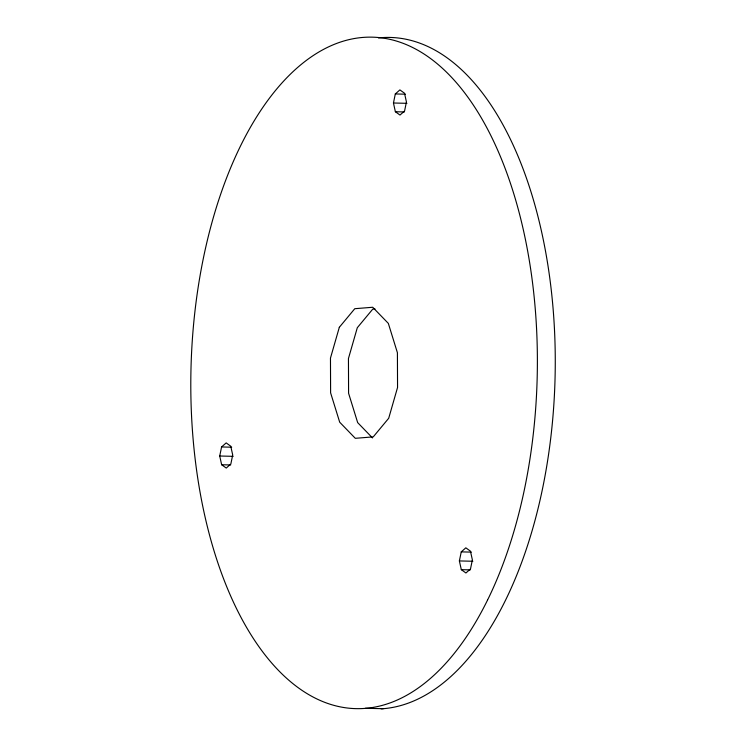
<?xml version="1.0" encoding="UTF-8"?>
<svg xmlns="http://www.w3.org/2000/svg" width="746" height="746" viewBox="0 0 746 746"><rect width="100%" height="100%" fill="white"/><g stroke="black" fill="none" stroke-linecap="round" stroke-linejoin="round"><path stroke-width="1.12" d="M219.716 456.011L221.581 446.957L226.169 442.9L230.766 446.22L232.705 454.957L230.84 464.003L226.252 468.059L221.655 464.749L219.716 456.011L233.2 456.328M393.45 103.004L395.315 93.949L399.893 89.902L404.5 93.213L406.439 101.95L404.574 111.005L399.987 115.052L395.38 111.741L393.45 103.004L406.934 103.321M459.377 560.936L461.252 551.881L465.83 547.825L470.437 551.145L472.377 559.873L470.502 568.928L465.924 572.984L461.317 569.664L459.377 560.936L472.861 561.253M375.005 308.947L372.758 309.124L357.297 327.727L348.447 358.518L348.587 393.263L357.67 422.618L372.496 437.93M395.315 93.949L405.423 94.192M395.38 111.741L404.369 111.956M221.581 446.957L231.698 447.199M221.655 464.749L230.645 464.954M461.252 551.881L471.36 552.115M461.317 569.664L470.306 569.879M365.344 708.271L383.323 708.7M378.464 37.925A335.84 173.156 -88.6 0 1 555.266 359.404A335.84 173.156 -88.6 0 1 381.075 708.849M339.318 327.308L330.469 358.089L330.609 392.844L339.691 422.199L355.292 438.312L373.242 436.876L388.703 418.273L397.553 387.482L397.413 352.737L388.33 323.382L372.72 307.259L354.779 308.704L339.318 327.308M487.483 600.204A335.84 173.156 -88.6 0 0 407.568 45.142A335.84 173.156 -88.6 0 0 196.981 473.02A335.84 173.156 -88.6 0 0 487.483 600.204"/></g></svg>
